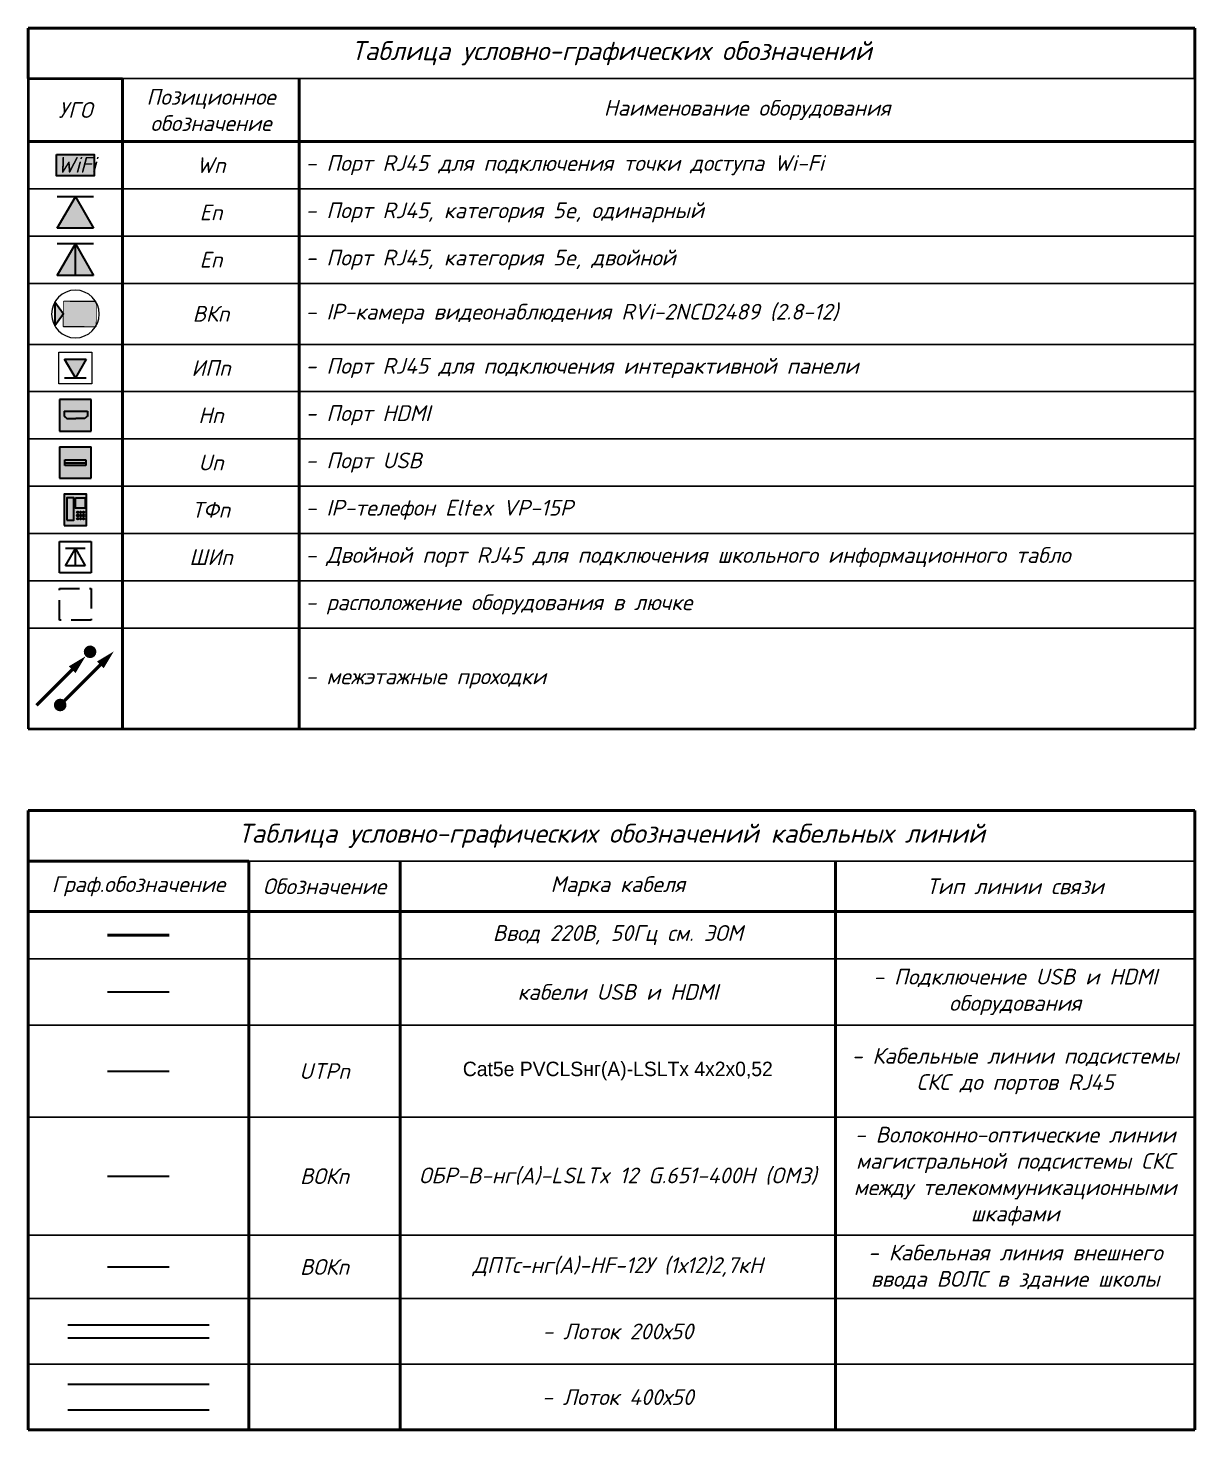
# Model space of a CAD drawing. Extents: x -260425 to 1294666, y -169889 to -2349.
# Drawn here: x -38394 to -19894, y -48394 to -26159 of the extents above; entities that cross this region are included whole.
import ezdxf

# ---------------------------------------------------------------- set-up
doc = ezdxf.new("R2010")
doc.units = 0
doc.header["$LTSCALE"] = 100
doc.set_wipeout_variables(frame=1)
doc.linetypes.add('HIDDEN2', pattern=[4.7625, 3.175, -1.5875])
for name, color, linetype, lineweight in [('gss_пр_оборудование', 1, 'Continuous', 50), ('АП_АСУ_ОсновнаяТолстая', 7, 'Continuous', 30), ('АП_АСУ_ОсновнаяТонкая', 7, 'Continuous', 25), ('СС_СКК_Лоток', 170, 'Continuous', 30), ('СС_СКС_Кабель', 6, 'Continuous', 30), ('СС_СКС_Оборудование', 6, 'Continuous', 30), ('СС_Схема', 7, 'Continuous', 30)]:
    doc.layers.add(name, color=color, linetype=linetype, lineweight=lineweight)
doc.styles.add('1ISOCPEUR', font='isocpeui.ttf', dxfattribs={"height": 250})

# ---------------------------------------------------------------- blocks, each defined once
blk = doc.blocks.new('*U70')
at = {"color": 3, "lineweight": 30}
blk.add_lwpolyline([(138, -539), (-277, 62), (174, 375), (590, -226)], close=True, dxfattribs=at)
at = {"color": 0, "lineweight": 0}
blk.add_wipeout([(-277, 62), (174, 375), (590, -226), (138, -539)], dxfattribs=at)
blk.add_hatch(color=3).paths.add_polyline_path([(-391, 226), (-51, 218), (61, 539)])
at = {"lineweight": 30}
h = blk.add_hatch(color=3, dxfattribs=at)
h.dxf.hatch_style = 1
h.paths.add_polyline_path([(174, 375), (-277, 62), (138, -539), (590, -226)])
at = {"color": 3, "lineweight": 30}
for points in [[(-391, 226), (61, 539)], [(-391, 226), (-51, 218), (61, 539)]]:
    blk.add_lwpolyline(points, dxfattribs=at)
at = {"color": 3, "lineweight": 0}
blk.add_circle((100, 0), 540, dxfattribs=at)
blk = doc.blocks.new('панель приема видеодомофона')
blk.add_wipeout([(0, 10), (7, 10), (7, 0), (0, 0)])
at = {"true_color": 0xffffff, "transparency": 33554687}
h = blk.add_hatch(color=7, dxfattribs=at)
h.dxf.hatch_style = 1
h.paths.add_polyline_path([(7, 10), (3.5, 10), (0, 10), (0, 5), (0, 0), (3.5, 0), (7, 0), (7, 5)])
h.paths.add_polyline_path([(3.07, 8.82), (3.07, 1.71), (0.8, 1.71), (0.8, 8.82)], flags=16)
h.paths.add_polyline_path([(3.55, 8.82), (6.56, 8.82), (6.56, 5.58), (3.55, 5.58)], flags=16)
h.paths.add_polyline_path([(4.53, 4.2, -1), (4, 4.2, -1)], flags=16)
h.paths.add_polyline_path([(5.45, 4.2, -1), (4.92, 4.2, -1)], flags=16)
h.paths.add_polyline_path([(6.36, 4.2, -1), (5.82, 4.2, -1)], flags=16)
h.paths.add_polyline_path([(4.53, 3.2, -1), (4, 3.2, -1)], flags=16)
h.paths.add_polyline_path([(5.45, 3.2, -1), (4.92, 3.2, -1)], flags=16)
h.paths.add_polyline_path([(6.36, 3.2, -1), (5.82, 3.2, -1)], flags=16)
h.paths.add_polyline_path([(4.53, 2.2, -1), (4, 2.2, -1)], flags=16)
h.paths.add_polyline_path([(5.45, 2.2, -1), (4.92, 2.2, -1)], flags=16)
h.paths.add_polyline_path([(6.36, 2.2, -1), (5.82, 2.2, -1)], flags=16)
h = blk.add_hatch(color=7, dxfattribs=at)
h.dxf.hatch_style = 1
h.paths.add_polyline_path([(3.07, 8.82), (0.8, 8.82), (0.8, 1.71), (3.07, 1.71)])
h.paths.add_polyline_path([(6.56, 8.82), (3.55, 8.82), (3.55, 5.58), (6.56, 5.58)])
h = blk.add_hatch(color=0)
h.dxf.hatch_style = 1
h.paths.add_polyline_path([(4, 4.2, 1), (4.53, 4.2, 1)])
h = blk.add_hatch(color=0)
h.dxf.hatch_style = 1
h.paths.add_polyline_path([(4.92, 4.2, 1), (5.45, 4.2, 1)])
h = blk.add_hatch(color=0)
h.dxf.hatch_style = 1
h.paths.add_polyline_path([(5.82, 4.2, 1), (6.36, 4.2, 1)])
h = blk.add_hatch(color=0)
h.dxf.hatch_style = 1
h.paths.add_polyline_path([(4, 3.2, 1), (4.53, 3.2, 1)])
h = blk.add_hatch(color=0)
h.dxf.hatch_style = 1
h.paths.add_polyline_path([(4, 2.2, 1), (4.53, 2.2, 1)])
h = blk.add_hatch(color=0)
h.dxf.hatch_style = 1
h.paths.add_polyline_path([(4.92, 3.2, 1), (5.45, 3.2, 1)])
h = blk.add_hatch(color=0)
h.dxf.hatch_style = 1
h.paths.add_polyline_path([(4.92, 2.2, 1), (5.45, 2.2, 1)])
h = blk.add_hatch(color=0)
h.dxf.hatch_style = 1
h.paths.add_polyline_path([(5.82, 3.2, 1), (6.36, 3.2, 1)])
h = blk.add_hatch(color=0)
h.dxf.hatch_style = 1
h.paths.add_polyline_path([(5.82, 2.2, 1), (6.36, 2.2, 1)])
at = {"color": 0, "lineweight": 30}
blk.add_lwpolyline([(0, 0), (3.5, 0), (7, 0), (7, 5), (7, 10), (3.5, 10), (0, 10), (0, 5)], close=True, dxfattribs=at)
at = {"color": 0}
for points in [[(0.8, 1.71), (3.07, 1.71), (3.07, 8.82), (0.8, 8.82)], [(3.55, 8.82), (6.56, 8.82), (6.56, 5.58), (3.55, 5.58)]]:
    blk.add_lwpolyline(points, close=True, dxfattribs=at)
for centre in [(4.27, 4.2), (5.18, 4.2), (6.09, 4.2), (4.27, 3.2), (4.27, 2.2), (5.18, 3.2), (5.18, 2.2), (6.09, 3.2), (6.09, 2.2)]:
    blk.add_circle(centre, 0.266, dxfattribs=at)
blk = doc.blocks.new('Розетка 1хRJ45')
at = {"true_color": 0xffffff, "transparency": 33554687}
h = blk.add_hatch(color=7, dxfattribs=at)
h.dxf.hatch_style = 1
h.paths.add_polyline_path([(273, 158), (0, 0), (273, -158)])
at = {"color": 0, "lineweight": 30}
for p, q in [((0, 0), (273, 158)), ((0, 158), (0, -158)), ((273, 158), (273, -158)), ((273, -158), (0, 0))]:
    blk.add_line(p, q, dxfattribs=at)
at = {"style": '1ISOCPEUR', "oblique": 15, "width": 0.8, "flags": 8}
blk.add_attdef('ПОЗ.', (311, -106), '', height=250, dxfattribs=at)
blk = doc.blocks.new('порт ШИ')
at = {"layer": 'АП_АСУ_ОсновнаяТонкая', "color": 3, "lineweight": 0, "ltscale": 50}
blk.add_lwpolyline([(-240, 462), (240, 462), (240, 0), (-240, 0)], close=True, dxfattribs=at)
at = {"layer": 'АП_АСУ_ОсновнаяТонкая', "color": 3, "lineweight": 0, "ltscale": 50, "rotation": 90}
blk.add_blockref('Розетка 1хRJ45', (0, 87), dxfattribs=at)
blk = doc.blocks.new('*U72')
at = {"color": 0}
for p, q in [((0, -38), (0, 462)), ((0, 462), (500, 462)), ((500, 462), (500, -38)), ((92, 76), (250, 348)), ((407, 348), (92, 348)), ((250, 348), (407, 76)), ((250, 76), (250, 348)), ((407, 76), (92, 76)), ((500, -38), (0, -38))]:
    blk.add_line(p, q, dxfattribs=at)
blk = doc.blocks.new('*U71')
at = {"true_color": 0xffffff, "transparency": 33554687}
h = blk.add_hatch(color=7, dxfattribs=at)
h.dxf.hatch_style = 1
h.paths.add_polyline_path([(157, 273), (0, 273), (157, 0)])
h.paths.add_polyline_path([(315, 273), (157, 273), (157, 0)])
at = {"color": 0}
for p, q in [((0, 273), (315, 273)), ((157, 0), (0, 273)), ((315, 273), (157, 0)), ((157, 273), (157, 0)), ((0, 0), (315, 0))]:
    blk.add_line(p, q, dxfattribs=at)
blk = doc.blocks.new('*U74')
at = {"true_color": 0xffffff, "transparency": 33554687}
h = blk.add_hatch(color=7, dxfattribs=at)
h.dxf.hatch_style = 1
h.paths.add_polyline_path([(0, 338), (0, 0), (599, 0), (599, 338)])
at = {"color": 0}
blk.add_lwpolyline([(0, 338), (599, 338), (599, 0), (0, 0)], close=True, dxfattribs=at)
at = {"color": 0, "insert": (13, 300), "char_height": 250, "attachment_point": 1, "style": '1ISOCPEUR'}
blk.add_mtext_dynamic_manual_height_columns('WiFi', width=599, gutter_width=1250, heights=[0], dxfattribs=at)
at = {"color": 18, "true_color": 0x000000, "style": '1ISOCPEUR'}
blk.add_attdef('НАЗВАНИЕ', (-131, 420), '', height=250, dxfattribs=at)
blk = doc.blocks.new('*U66')
blk.add_hatch(color=256).paths.add_polyline_path([(-0.71, -0.71, 1), (0.71, 0.71, 1)])
blk.add_lwpolyline([(-0.71, -0.71, 0, 1.5, 0), (-2.83, -2.83, 2, 2, 0)], format="xyseb")
at = {"const_width": 0.5}
blk.add_lwpolyline([(-8.5, -8.5), (-2.83, -2.83)], dxfattribs=at)
blk = doc.blocks.new('*U65')
blk.add_hatch(color=256).paths.add_polyline_path([(-0.71, -0.71, 1), (0.71, 0.71, 1)])
blk.add_lwpolyline([(8.5, 8.5, 0, 1.5, 0), (6.38, 6.38, 2, 2, 0)], format="xyseb")
at = {"const_width": 0.5}
blk.add_lwpolyline([(0.5, 0.5), (6.38, 6.38)], dxfattribs=at)
blk = doc.blocks.new('*T199')
at = {"color": 7, "lineweight": 50, "true_color": 0xffffff, "transparency": 16777216}
for p, q in [((0, 0), (18500, 0)), ((0, 0), (0, -800)), ((18500, 0), (18500, -800))]:
    blk.add_line(p, q, dxfattribs=at)
at = {"color": 0, "lineweight": 40, "transparency": 16777216}
for p, q in [((0, -800), (1500, -800)), ((0, -800), (0, -11117)), ((18500, -800), (18500, -11117)), ((0, -11117), (18500, -11117))]:
    blk.add_line(p, q, dxfattribs=at)
at = {"color": 0, "linetype": 'ByBlock', "lineweight": -2, "transparency": 16777216}
blk.add_line((1500, -800), (18500, -800), dxfattribs=at)
at = {"color": 0, "linetype": 'ByBlock', "lineweight": 50, "transparency": 16777216}
for p, q in [((1500, -800), (1500, -11117)), ((4300, -800), (4300, -11117))]:
    blk.add_line(p, q, dxfattribs=at)
at = {"color": 0, "lineweight": 50, "transparency": 16777216}
blk.add_line((0, -1800), (18500, -1800), dxfattribs=at)
at = {"color": 0, "lineweight": -2, "transparency": 16777216}
for p, q in [((0, -2550), (18500, -2550)), ((1500, -3300), (18500, -3300)), ((1500, -4050), (18500, -4050)), ((1500, -5017), (18500, -5017)), ((1500, -5767), (18500, -5767)), ((1500, -6517), (18500, -6517)), ((1500, -7267), (18500, -7267)), ((1500, -8017), (18500, -8017)), ((0, -8767), (18500, -8767)), ((0, -9517), (18500, -9517))]:
    blk.add_line(p, q, dxfattribs=at)
at = {"linetype": 'ByBlock', "transparency": 16777216}
for p, q in [((0, -3300), (1500, -3300)), ((0, -4050), (1500, -4050)), ((0, -5017), (1500, -5017)), ((0, -5767), (1500, -5767)), ((0, -6517), (1500, -6517)), ((0, -7267), (1500, -7267)), ((0, -8017), (1500, -8017))]:
    blk.add_line(p, q, dxfattribs=at)
at = {"transparency": 16777216, "style": '1ISOCPEUR'}
for s, insert, char_height, width, attachment_point in [('Таблица условно-графических обозначений', (9250, -400), 300, 18300, 5), ('Позиционное^Jобозначение', (2900, -1300), 250, 2600, 5), ('УГО', (750, -1300), 250, 1300, 5), ('Наименование оборудования', (11400, -1300), 250, 14000, 5), ('{\\C256;\\c0;W\\C0;n}', (2900, -2175), 250, 2600, 5), ('- {\\C0;Порт RJ45 для подключения точки доступа Wi-Fi}', (4400, -2175), 250, 14000, 4), ('{\\C256;\\c0;E\\C0;n}', (2900, -2925), 250, 2600, 5), ('- {\\C0;Порт RJ45, категория 5e, одинарный}', (4400, -2925), 250, 14000, 4), ('- {\\C0;Порт RJ45, категория 5e, двойной}', (4400, -3675), 250, 14000, 4), ('- {\\C0;IP-камера видеонаблюдения RVi-2NCD2489 (2.8-12)}', (4400, -4533), 250, 14000, 4), ('- {\\C0;Порт HDMI}', (4400, -6142), 250, 14000, 4), ('- {\\C0;Порт USB}', (4400, -6892), 250, 14000, 4), ('- {\\C0;IP-телефон Eltex VP-15P}', (4400, -7642), 250, 14000, 4), ('- {\\C0;Двойной порт RJ45 для подключения школьного информационного табло}', (4400, -8392), 250, 14000, 4), ('- {\\C0;расположение оборудования в лючке}', (4400, -9142), 250, 14000, 4), ('- межэтажные проходки', (4400, -10317), 250, 14000, 4)]:
    blk.add_mtext(s, dxfattribs=dict(at, insert=insert, char_height=char_height, width=width, attachment_point=attachment_point))
at = {"color": 0, "transparency": 16777216, "char_height": 250, "style": '1ISOCPEUR'}
for s, insert, width, attachment_point in [('{\\C256;\\c0;E}n', (2900, -3675), 2600, 5), ('ВКn', (2900, -4533), 2600, 5), ('{\\C256;\\c0;ИП}n', (2900, -5392), 2600, 5), ('- Порт RJ45 для подключения интерактивной панели', (4400, -5392), 14000, 4), ('Hn', (2900, -6142), 2600, 5), ('Un', (2900, -6892), 2600, 5), ('{\\fISOCPEUR|b0|i1|c204|p34;ТФn}', (2900, -7642), 2600, 5), ('{\\C256;\\c0;ШИ}n ', (2900, -8392), 2600, 5)]:
    blk.add_mtext(s, dxfattribs=dict(at, insert=insert, width=width, attachment_point=attachment_point))
blk = doc.blocks.new('*T200')
at = {"color": 7, "lineweight": 50, "true_color": 0xffffff, "transparency": 16777216}
for p, q in [((0, 0), (18500, 0)), ((0, 0), (0, -800)), ((18500, 0), (18500, -800))]:
    blk.add_line(p, q, dxfattribs=at)
at = {"color": 0, "lineweight": 50, "transparency": 16777216}
for p, q in [((0, -800), (3500, -800)), ((0, -800), (0, -9823)), ((18500, -800), (18500, -9823)), ((0, -1600), (18500, -1600)), ((3500, -1600), (3500, -9823)), ((5900, -1600), (5900, -9823)), ((0, -9823), (18500, -9823))]:
    blk.add_line(p, q, dxfattribs=at)
at = {"color": 0, "linetype": 'ByBlock', "lineweight": -2, "transparency": 16777216}
for p, q in [((3500, -800), (18500, -800)), ((12800, -2350), (18500, -2350)), ((3500, -7740), (5900, -7740))]:
    blk.add_line(p, q, dxfattribs=at)
at = {"color": 0, "linetype": 'ByBlock', "lineweight": 50, "transparency": 16777216}
for p, q in [((3500, -800), (3500, -1600)), ((5900, -800), (5900, -1600)), ((12800, -800), (12800, -9823))]:
    blk.add_line(p, q, dxfattribs=at)
at = {"linetype": 'ByBlock', "transparency": 16777216}
for p, q in [((0, -2350), (12800, -2350)), ((0, -3402), (12800, -3402)), ((0, -4860), (18500, -4860)), ((3500, -6735), (12800, -6735)), ((5900, -7740), (12800, -7740))]:
    blk.add_line(p, q, dxfattribs=at)
at = {"color": 0, "lineweight": -2, "transparency": 16777216}
for p, q in [((12800, -3402), (18500, -3402)), ((0, -6735), (3500, -6735)), ((12800, -6735), (18500, -6735)), ((0, -7740), (3500, -7740)), ((12800, -7740), (18500, -7740)), ((0, -8781), (18500, -8781))]:
    blk.add_line(p, q, dxfattribs=at)
at = {"transparency": 16777216, "attachment_point": 5, "style": '1ISOCPEUR'}
for s, insert, char_height, width in [('Таблица условно-графических обозначений кабельных линий', (9250, -400), 300, 18300), ('Граф.обозначение', (1750, -1200), 250, 3300), ('Обозначение', (4700, -1200), 250, 2200), ('Марка кабеля', (9350, -1200), 250, 6700), ('Тип линии связи', (15650, -1200), 250, 5500), ('кабели USB и HDMI', (9350, -2876), 250, 6700), ('- Кабельные линии подсистемы СКС до портов RJ45', (15650, -4131), 250, 5500), ('{\\fMuseo Sans Cyrl 300|b0|i0|c204|p2;\\H0.91667x;Cat5e PVCLSнг(А)-LSLTx 4х2х0,52}', (9350, -4131), 250, 6700), ('- Волоконно-оптические линии магистральной подсистемы СКС между телекоммуникационными шкафами', (15650, -5798), 250, 5500), ('ОБР-В-нг(А)-LSLTx 12 G.651-400H (OM3)', (9350, -5798), 250, 6700), ('- Кабельная линия внешнего ввода ВОЛС в здание школы', (15650, -7238), 250, 5500), ('ДПТс-нг(А)-HF-12У (1х12)2,7кН', (9350, -7238), 250, 6700)]:
    blk.add_mtext(s, dxfattribs=dict(at, insert=insert, char_height=char_height, width=width))
at = {"color": 0, "transparency": 16777216, "char_height": 250, "attachment_point": 5, "style": '1ISOCPEUR'}
for s, insert, width in [('Ввод 220В, 50Гц см. ЭОМ', (9350, -1975), 6700), ('- Подключение USB и HDMI оборудования', (15650, -2876), 5500), ('UTPn', (4700, -4131), 2200), ('ВОКn', (4700, -5798), 2200), ('ВОКn', (4700, -7238), 2200), ('{\\C256;- \\C7;Лоток 200х50}', (9350, -8260), 6700), ('{\\C256;- \\C7;Лоток 400х50}', (9350, -9302), 6700)]:
    blk.add_mtext(s, dxfattribs=dict(at, insert=insert, width=width))

msp = doc.modelspace()

# ---------------------------------------------------------------- hatches: boundary and pattern name
at = {"true_color": 0xffffff, "transparency": 33554687}
h = msp.add_hatch(color=7, dxfattribs=at)
h.dxf.hatch_style = 1
h.paths.add_polyline_path([(-37393.8, -32050.3), (-37893.8, -32050.3), (-37893.8, -32550.3), (-37393.8, -32550.3)])
h.paths.add_polyline_path([(-37450, -32233.3), (-37450, -32317.5), (-37462.7, -32317.5), (-37494.3, -32353.3), (-37635.4, -32353.3), (-37776.5, -32353.3), (-37808.1, -32317.5), (-37820.7, -32317.5), (-37820.7, -32233.3)], flags=16)
h = msp.add_hatch(color=7, dxfattribs=at)
h.dxf.hatch_style = 1
h.paths.add_polyline_path([(-37820.7, -32233.3), (-37820.7, -32317.5), (-37808.1, -32317.5), (-37776.5, -32353.3), (-37635.4, -32353.3), (-37494.3, -32353.3), (-37462.7, -32317.5), (-37450, -32317.5), (-37450, -32233.3)])
h = msp.add_hatch(color=7, dxfattribs=at)
h.dxf.hatch_style = 1
h.paths.add_polyline_path([(-37393.8, -32800.3), (-37893.8, -32800.3), (-37893.8, -33300.3), (-37393.8, -33300.3)])
h.paths.add_polyline_path([(-37479.5, -33005.6), (-37479.5, -33096.1), (-37808.1, -33096.1), (-37808.1, -33005.6)], flags=16)
h.paths.add_polyline_path([(-37479.5, -33005.6), (-37808.1, -33005.6), (-37808.1, -33054), (-37479.5, -33054)], flags=0)
h = msp.add_hatch(color=7, dxfattribs=at)
h.dxf.hatch_style = 1
h.paths.add_polyline_path([(-37808.1, -33005.6), (-37808.1, -33054), (-37479.5, -33054), (-37479.5, -33005.6)])
at = {"transparency": 33554687}
h = msp.add_hatch(color=180, dxfattribs=at)
h.dxf.hatch_style = 1
h.paths.add_polyline_path([(-37808.1, -33054), (-37808.1, -33096.1), (-37479.5, -33096.1), (-37479.5, -33054)])

# ---------------------------------------------------------------- linework, layer by layer
at = {"layer": 'gss_пр_оборудование', "color": 18, "true_color": 0x000000}
msp.add_line((-37132.5, -40546.1), (-36155.1, -40546.1), dxfattribs=at)
at = {"layer": 'СС_СКК_Лоток'}
for p, q in [((-35524.4, -46731.6), (-37763.2, -46731.6)), ((-37763.2, -46931.6), (-35524.4, -46931.6)), ((-35524.4, -47673.3), (-37763.2, -47673.3)), ((-37763.2, -48073.3), (-35524.4, -48073.3))]:
    msp.add_line(p, q, dxfattribs=at)
at = {"layer": 'СС_СКС_Кабель', "color": 5}
for p, q in [((-37893.8, -32050.3), (-37893.8, -32550.3)), ((-37393.8, -32050.3), (-37893.8, -32050.3)), ((-37820.7, -32233.3), (-37450, -32233.3)), ((-37820.7, -32233.3), (-37820.7, -32317.5)), ((-37450, -32233.3), (-37450, -32317.5)), ((-37393.8, -32550.3), (-37393.8, -32050.3)), ((-37820.7, -32317.5), (-37808.1, -32317.5)), ((-37808.1, -32317.5), (-37776.5, -32353.3)), ((-37776.5, -32353.3), (-37635.4, -32353.3)), ((-37494.3, -32353.3), (-37635.4, -32353.3)), ((-37462.7, -32317.5), (-37494.3, -32353.3)), ((-37450, -32317.5), (-37462.7, -32317.5))]:
    msp.add_line(p, q, dxfattribs=at)
at = {"layer": 'СС_СКС_Кабель', "color": 180}
for p, q in [((-37893.8, -32800.3), (-37393.8, -32800.3)), ((-37893.8, -32800.3), (-37893.8, -33300.3)), ((-37393.8, -33300.3), (-37393.8, -32800.3)), ((-37808.1, -33005.6), (-37479.5, -33005.6)), ((-37808.1, -33096.1), (-37808.1, -33005.6)), ((-37808.1, -33054), (-37479.5, -33054)), ((-37479.5, -33096.1), (-37808.1, -33096.1)), ((-37479.5, -33005.6), (-37479.5, -33096.1))]:
    msp.add_line(p, q, dxfattribs=at)
at = {"layer": 'СС_СКС_Кабель'}
msp.add_line((-37132.5, -42702.4), (-36155.1, -42702.4), dxfattribs=at)
at = {"layer": 'СС_СКС_Кабель', "color": 5}
msp.add_lwpolyline([(-37893.8, -32550.3), (-37393.8, -32550.3)], dxfattribs=at)
at = {"layer": 'СС_СКС_Кабель', "color": 180}
msp.add_lwpolyline([(-37893.8, -33300.3), (-37393.8, -33300.3)], dxfattribs=at)
at = {"layer": 'СС_СКС_Оборудование', "color": 7, "linetype": 'HIDDEN2'}
msp.add_lwpolyline([(-37893.8, -35550.3), (-37893.8, -35050.3), (-37393.8, -35050.3), (-37393.8, -35550.3)], close=True, dxfattribs=at)
at = {"layer": 'СС_Схема', "color": 55, "true_color": 0x9b9b37}
msp.add_line((-37132.5, -41447.2), (-36155.1, -41447.2), dxfattribs=at)
at = {"layer": 'СС_Схема', "color": 3}
msp.add_line((-37132.5, -44369.1), (-36155.1, -44369.1), dxfattribs=at)
at = {"layer": 'СС_Схема', "color": 116, "true_color": 0x136734}
msp.add_line((-37132.5, -45808.7), (-36155.1, -45808.7), dxfattribs=at)

# ---------------------------------------------------------------- block references
msp.add_blockref('*T200', (-38393.8, -38571.1))
at = {"layer": 'АП_АСУ_ОсновнаяТолстая', "xscale": 50.00000000000039, "yscale": 50.00000000000039, "zscale": 50.00000000000039}
msp.add_blockref('панель приема видеодомофона', (-37818.8, -34050.3), dxfattribs=at)
at = {"layer": 'АП_АСУ_ОсновнаяТонкая', "ltscale": 50, "xscale": 1.832857997427302, "yscale": 1.832857997427302, "zscale": 1.832857997427302, "rotation": 270}
msp.add_blockref('Розетка 1хRJ45', (-37643.8, -28833.7), dxfattribs=at)
at = {"layer": 'СС_СКК_Лоток', "color": 7, "xscale": 100, "yscale": 100, "zscale": 100}
for name, p in [('*U66', (-37410.1, -36052)), ('*U65', (-37884.2, -36896))]:
    msp.add_blockref(name, p, dxfattribs=at)
at = {"layer": 'СС_СКС_Оборудование', "color": 30}
msp.add_blockref('*U74', (-37943.3, -28502.7), dxfattribs=at)
at = {"layer": 'СС_СКС_Оборудование', "xscale": -0.7, "yscale": 0.7, "zscale": 0.7, "rotation": 124.3084200007886}
msp.add_blockref('*U70', (-37683.1, -30636.4), dxfattribs=at)
at = {"layer": 'СС_СКС_Оборудование'}
msp.add_blockref('*U72', (-37893.8, -34762.3), dxfattribs=at)

# ---------------------------------------------------------------- next in the draw order: block references
msp.add_blockref('*T199', (-38393.8, -26158.7))
at = {"layer": 'АП_АСУ_ОсновнаяТонкая', "lineweight": 0, "xscale": 1.082443983823024, "yscale": 1.082443983823024, "zscale": 1.082443983823024}
msp.add_blockref('порт ШИ', (-37643.8, -31800.3), dxfattribs=at)
at = {"layer": 'СС_СКС_Оборудование', "color": 7, "xscale": 1.832857997427302, "yscale": 1.832857997427302, "zscale": 1.832857997427302, "rotation": 180}
msp.add_blockref('*U71', (-37355.1, -29583.7), dxfattribs=at)

doc.saveas('drawing.dxf')
